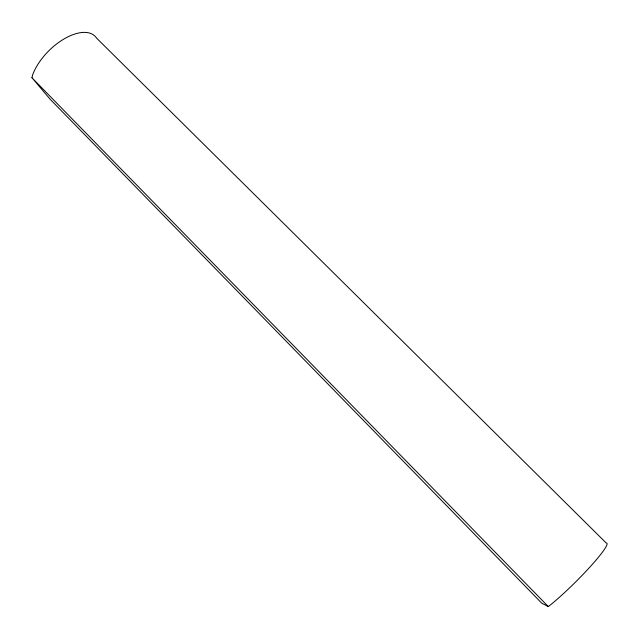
<?xml version="1.0" encoding="UTF-8"?>
<svg xmlns="http://www.w3.org/2000/svg" width="639" height="639" viewBox="0 0 639 639"><rect width="100%" height="100%" fill="white"/><g stroke="black" fill="none" stroke-linecap="round" stroke-linejoin="round"><path stroke-width="0.96" d="M31.95 77.734L32.613 74.971A42.749 22.149 -44.6 0 1 64.451 38.707A42.749 22.149 -44.6 0 1 96.545 38.084L606.227 543.014A49.682 5.447 -44.8 0 1 590.971 565.882A49.682 5.447 -44.8 0 1 550.546 604.837L548.294 606.555L541.776 603.208L50.321 99.428L31.95 77.734L548.294 606.555"/></g></svg>
